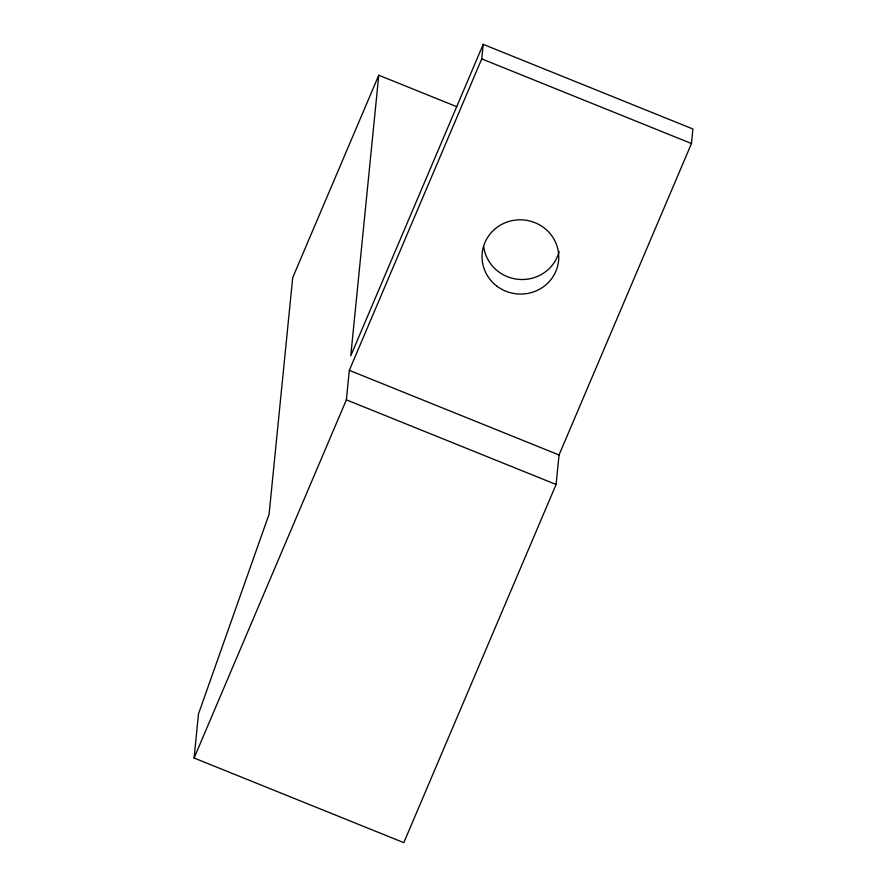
<?xml version="1.0" encoding="UTF-8"?>
<svg xmlns="http://www.w3.org/2000/svg" width="887" height="887" viewBox="0 0 887 887"><rect width="100%" height="100%" fill="white"/><g stroke="black" fill="none" stroke-linecap="round" stroke-linejoin="round"><path stroke-width="1.33" d="M378.771 75.218L350.764 355.798L483.193 44.35L692.913 128.992L691.461 143.528L559.043 454.976L556.094 484.49L403.807 842.65L194.087 758.008L198.477 713.957L269.094 514.183L292.699 277.653L378.771 75.218L456.783 106.706M194.087 758.008L346.373 399.837L349.323 370.334L481.741 58.886L483.193 44.35M481.741 58.886L691.461 143.528M349.323 370.334L559.043 454.976M346.373 399.837L556.094 484.49M559.109 251.453A38.374 37.121 5.7 0 1 519.815 279.46A38.374 37.121 5.7 0 1 483.825 247.118M497.13 286.313A38.374 37.121 5.7 0 0 558.444 261.898A38.374 37.121 5.7 0 0 505.59 222.582A38.374 37.121 5.7 0 0 497.13 286.313"/></g></svg>
